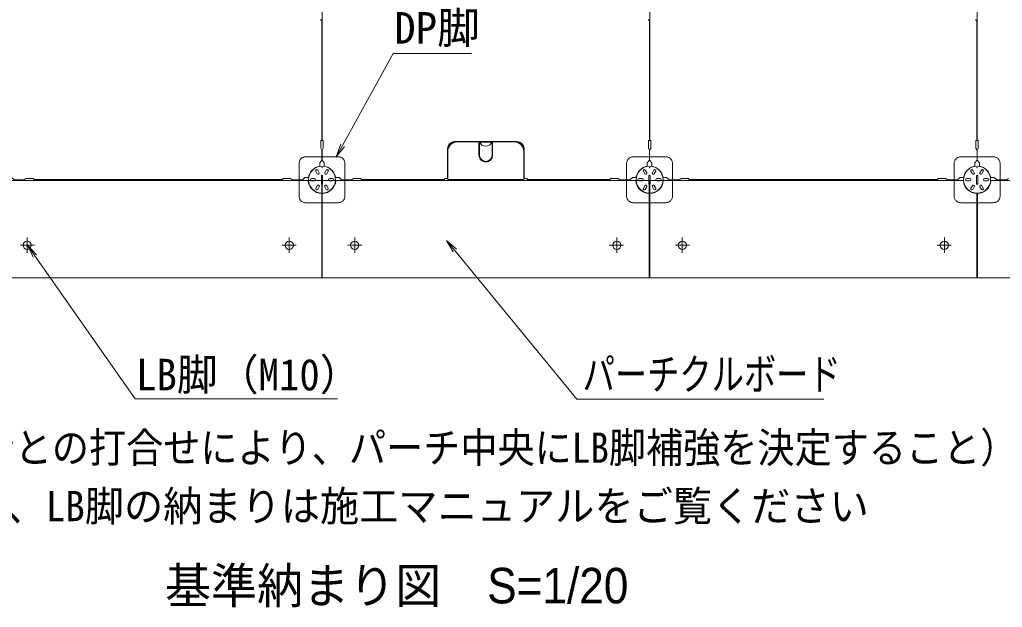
# Model space of a CAD drawing. Units: millimetres, scale not verified. Extents: x -600 to 600, y -416 to 415.
# Drawn here: x -397.2 to -172.2, y 9 to 143.7 of the extents above; entities that cross this region are included whole.
import ezdxf
from ezdxf.enums import TextEntityAlignment as Align

# ---------------------------------------------------------------- set-up
doc = ezdxf.new("R2010")
doc.units = ezdxf.units.MM
doc.header["$LTSCALE"] = 5
doc.linetypes.add('DASHED3', pattern=[4, 3, -1])
doc.layers.add('0-1_moji', color=2, linetype='Continuous')
for name, color, linetype, lineweight in [('0-6_0', 3, 'Continuous', 9), ('0-A_center', 5, 'Continuous', 9), ('0-C_sunpou', 1, 'Continuous', 9), ('1-3_6文字', 2, 'Continuous', 9)]:
    doc.layers.add(name, color=color, linetype=linetype, lineweight=lineweight)
doc.styles.add('ＭＳ ゴシック', font='')
doc.styles.add('ＭＳ Ｐゴシック', font='')
doc.styles.get('ＭＳ ゴシック').set_extended_font_data('MS Gothic')
doc.styles.get('ＭＳ Ｐゴシック').set_extended_font_data('MS PGothic')

# ---------------------------------------------------------------- blocks, each defined once
blk = doc.blocks.new('MLeader26')
at = {"layer": '1-3_6文字'}
blk.add_line((-299.426, 93.075), (-297.524, 90.754), dxfattribs=at)
at = {"layer": '1-3_6文字', "color": 1}
blk.add_line((-268.546, 56.703), (-213.012, 56.703), dxfattribs=at)
at = {"layer": '1-3_6文字'}
blk.add_lwpolyline([(-297.911, 90.437), (-299.426, 93.075), (-297.138, 91.071)], dxfattribs=at)
at = {"layer": '1-3_6文字', "color": 1}
blk.add_lwpolyline([(-297.524, 90.754), (-269.626, 56.703), (-268.546, 56.703)], dxfattribs=at)
at = {"layer": '1-3_6文字', "style": 'ＭＳ ゴシック', "width": 0.75}
blk.add_text('パーチクルボード', height=7.221, dxfattribs=at).set_placement((-268.276, 56.678), align=Align.BOTTOM_LEFT)
blk = doc.blocks.new('MLeader27')
at = {"layer": '1-3_6文字', "color": 1}
blk.add_line((-310.549, 135.883), (-293.703, 135.883), dxfattribs=at)
at = {"layer": '1-3_6文字'}
blk.add_line((-324.67, 112.233), (-323.222, 114.86), dxfattribs=at)
at = {"layer": '1-3_6文字', "color": 1}
blk.add_lwpolyline([(-323.222, 114.86), (-311.629, 135.883), (-310.549, 135.883)], dxfattribs=at)
at = {"layer": '1-3_6文字'}
blk.add_lwpolyline([(-322.784, 114.618), (-324.67, 112.233), (-323.659, 115.101)], dxfattribs=at)
at = {"layer": '1-3_6文字', "style": 'ＭＳ ゴシック'}
blk.add_text('DP脚', height=7.221, dxfattribs=at).set_placement((-311.422, 135.995), align=Align.BOTTOM_LEFT)
blk = doc.blocks.new('MLeader31')
at = {"layer": '1-3_6文字'}
blk.add_line((-395.416, 91.983), (-393.694, 89.527), dxfattribs=at)
at = {"layer": '1-3_6文字', "color": 1}
blk.add_line((-369.64, 56.77), (-324.41, 56.77), dxfattribs=at)
at = {"layer": '1-3_6文字'}
blk.add_lwpolyline([(-394.103, 89.24), (-395.416, 91.983), (-393.284, 89.814)], dxfattribs=at)
at = {"layer": '1-3_6文字', "color": 1}
blk.add_lwpolyline([(-393.694, 89.527), (-370.72, 56.77), (-369.64, 56.77)], dxfattribs=at)
at = {"layer": '1-3_6文字', "style": 'ＭＳ ゴシック', "width": 0.95}
blk.add_text('LB脚（M10）', height=7.221, dxfattribs=at).set_placement((-370.513, 56.582), align=Align.BOTTOM_LEFT)

msp = doc.modelspace()

# ---------------------------------------------------------------- linework, layer by layer
at = {"layer": '0-6_0'}
for p, q in [((-327.921, 172.983), (-327.921, 115.983)), ((-252.921, 172.983), (-252.921, 115.983)), ((-177.921, 172.983), (-177.921, 115.983)), ((-327.981, 115.983), (-327.981, 143.16)), ((-252.981, 115.983), (-252.981, 143.16)), ((-177.981, 115.983), (-177.981, 143.16)), ((-327.981, 115.983), (-328.221, 115.983)), ((-327.921, 115.983), (-327.681, 115.983)), ((-327.681, 114.183), (-327.681, 115.983)), ((-296.901, 115.683), (-291.876, 115.683)), ((-292.026, 112.593), (-292.026, 115.533)), ((-292.026, 114.933), (-291.876, 114.933)), ((-292.026, 114.783), (-291.876, 114.783)), ((-291.876, 112.593), (-291.876, 115.533)), ((-289.026, 115.683), (-284.001, 115.683)), ((-289.026, 112.593), (-289.026, 115.533)), ((-289.026, 114.933), (-288.876, 114.933)), ((-289.026, 114.783), (-288.876, 114.783)), ((-288.876, 112.593), (-288.876, 115.533)), ((-252.981, 115.983), (-253.221, 115.983)), ((-252.921, 115.983), (-252.681, 115.983)), ((-252.681, 114.183), (-252.681, 115.983)), ((-177.981, 115.983), (-178.221, 115.983)), ((-177.921, 115.983), (-177.681, 115.983)), ((-177.681, 114.183), (-177.681, 115.983)), ((-327.966, 111.483), (-327.966, 113.733)), ((-327.936, 113.733), (-327.681, 114.183)), ((-299.151, 107.043), (-299.151, 113.433)), ((-281.751, 107.043), (-281.751, 113.433)), ((-252.966, 111.483), (-252.966, 113.733)), ((-252.936, 113.733), (-252.681, 114.183)), ((-177.966, 111.483), (-177.966, 113.733)), ((-177.936, 113.733), (-177.681, 114.183)), ((-328.476, 110.883), (-327.966, 111.483)), ((-328.476, 110.028), (-328.476, 110.883)), ((-253.476, 110.883), (-252.966, 111.483)), ((-253.476, 110.028), (-253.476, 110.883)), ((-178.476, 110.883), (-177.966, 111.483)), ((-178.476, 110.028), (-178.476, 110.883)), ((-329.035, 108.349), (-329.372, 108.934)), ((-328.593, 108.604), (-328.93, 109.189)), ((-327.31, 108.604), (-326.972, 109.189)), ((-326.868, 108.349), (-326.53, 108.934)), ((-254.035, 108.349), (-254.372, 108.934)), ((-253.593, 108.604), (-253.93, 109.189)), ((-252.31, 108.604), (-251.972, 109.189)), ((-251.868, 108.349), (-251.53, 108.934)), ((-179.035, 108.349), (-179.372, 108.934)), ((-178.593, 108.604), (-178.93, 109.189)), ((-177.31, 108.604), (-176.972, 109.189)), ((-176.868, 108.349), (-176.53, 108.934)), ((-328.026, 106.833), (-402.876, 106.833)), ((-395.751, 107.253), (-393.951, 107.253)), ((-393.951, 107.013), (-393.951, 107.253)), ((-393.951, 107.013), (-336.951, 107.013)), ((-335.151, 107.253), (-336.951, 107.253)), ((-336.951, 107.013), (-336.951, 107.253)), ((-329.676, 107.238), (-330.351, 107.238)), ((-329.676, 106.728), (-330.351, 106.728)), ((-328.101, 107.883), (-328.101, 106.083)), ((-328.026, 106.833), (-328.026, 84.483)), ((-327.876, 106.833), (-327.876, 84.483)), ((-253.026, 106.833), (-327.876, 106.833)), ((-327.801, 107.883), (-327.801, 106.083)), ((-326.226, 107.238), (-325.551, 107.238)), ((-326.226, 106.728), (-325.551, 106.728)), ((-324.906, 107.508), (-324.051, 107.508)), ((-320.751, 107.253), (-318.951, 107.253)), ((-318.951, 107.013), (-318.951, 107.253)), ((-318.951, 107.013), (-299.901, 107.013)), ((-299.151, 107.253), (-299.901, 107.253)), ((-299.901, 107.013), (-299.901, 107.253)), ((-299.151, 107.043), (-281.751, 107.043)), ((-281.751, 107.253), (-281.001, 107.253)), ((-281.001, 107.013), (-281.001, 107.253)), ((-281.001, 107.013), (-261.951, 107.013)), ((-260.151, 107.253), (-261.951, 107.253)), ((-261.951, 107.013), (-261.951, 107.253)), ((-254.676, 107.238), (-255.351, 107.238)), ((-254.676, 106.728), (-255.351, 106.728)), ((-253.101, 107.883), (-253.101, 106.083)), ((-253.026, 106.833), (-253.026, 84.483)), ((-252.876, 106.833), (-252.876, 84.483)), ((-181.098, 106.833), (-252.876, 106.833)), ((-252.801, 107.883), (-252.801, 106.083)), ((-251.226, 107.238), (-250.551, 107.238)), ((-251.226, 106.728), (-250.551, 106.728)), ((-249.906, 107.508), (-249.051, 107.508)), ((-245.751, 107.253), (-243.951, 107.253)), ((-243.951, 107.013), (-243.951, 107.253)), ((-243.951, 107.013), (-186.951, 107.013)), ((-185.151, 107.253), (-186.951, 107.253)), ((-186.951, 107.013), (-186.951, 107.253)), ((-179.676, 107.238), (-180.351, 107.238)), ((-179.676, 106.728), (-180.351, 106.728)), ((-178.101, 107.883), (-178.101, 106.083)), ((-177.801, 107.883), (-177.801, 106.083)), ((-176.226, 107.238), (-175.551, 107.238)), ((-176.226, 106.728), (-175.551, 106.728)), ((-174.906, 107.508), (-174.051, 107.508)), ((-174.805, 106.833), (-102.951, 106.833)), ((-329.035, 105.616), (-329.372, 105.032)), ((-328.593, 105.361), (-328.93, 104.777)), ((-327.31, 105.361), (-326.972, 104.777)), ((-326.868, 105.616), (-326.53, 105.032)), ((-254.035, 105.616), (-254.372, 105.032)), ((-253.593, 105.361), (-253.93, 104.777)), ((-252.31, 105.361), (-251.972, 104.777)), ((-251.868, 105.616), (-251.53, 105.032)), ((-179.035, 105.616), (-179.372, 105.032)), ((-178.593, 105.361), (-178.93, 104.777)), ((-178.026, 103.834), (-178.026, 84.483)), ((-177.876, 103.834), (-177.876, 84.483)), ((-177.31, 105.361), (-176.972, 104.777)), ((-176.868, 105.616), (-176.53, 105.032)), ((-102.951, 84.483), (-522.951, 84.483))]:
    msp.add_line(p, q, dxfattribs=at)
at = {"layer": '0-6_0', "color": 2}
for p, q in [((-297.576, 115.758), (-283.326, 115.758)), ((-297.576, 115.608), (-297.477, 115.608)), ((-291.849, 115.608), (-289.053, 115.608)), ((-283.326, 115.608), (-283.425, 115.608)), ((-299.226, 107.253), (-299.226, 114.108)), ((-299.076, 114.009), (-299.076, 114.108)), ((-281.826, 114.009), (-281.826, 114.108)), ((-281.676, 107.253), (-281.676, 114.108))]:
    msp.add_line(p, q, dxfattribs=at)
at = {"layer": '0-6_0', "color": 2, "linetype": 'DASHED3'}
for p, q in [((-333.201, 103.233), (-333.201, 110.733)), ((-324.201, 112.233), (-331.701, 112.233)), ((-322.701, 103.233), (-322.701, 110.733)), ((-258.201, 103.233), (-258.201, 110.733)), ((-249.201, 112.233), (-256.701, 112.233)), ((-247.701, 103.233), (-247.701, 110.733)), ((-183.201, 103.233), (-183.201, 110.733)), ((-174.201, 112.233), (-181.701, 112.233)), ((-172.701, 103.233), (-172.701, 110.733)), ((-324.201, 101.733), (-331.701, 101.733)), ((-249.201, 101.733), (-256.701, 101.733)), ((-174.201, 101.733), (-181.701, 101.733))]:
    msp.add_line(p, q, dxfattribs=at)
at = {"layer": '0-6_0'}
for points in [[(-327.966, 113.733), (-328.221, 114.183), (-328.221, 115.983)], [(-252.966, 113.733), (-253.221, 114.183), (-253.221, 115.983)], [(-177.966, 113.733), (-178.221, 114.183), (-178.221, 115.983)], [(-327.426, 110.028), (-327.426, 110.883), (-327.936, 111.483), (-327.936, 113.733)], [(-252.426, 110.028), (-252.426, 110.883), (-252.936, 111.483), (-252.936, 113.733)], [(-177.426, 110.028), (-177.426, 110.883), (-177.936, 111.483), (-177.936, 113.733)], [(-399.051, 107.508), (-398.451, 106.998), (-396.201, 106.998), (-395.751, 107.253)], [(-332.451, 106.998), (-334.701, 106.998), (-335.151, 107.253)], [(-330.996, 107.508), (-331.851, 107.508), (-332.451, 106.998)], [(-324.051, 107.508), (-323.451, 106.998), (-321.201, 106.998), (-320.751, 107.253)], [(-257.451, 106.998), (-259.701, 106.998), (-260.151, 107.253)], [(-255.996, 107.508), (-256.851, 107.508), (-257.451, 106.998)], [(-249.051, 107.508), (-248.451, 106.998), (-246.201, 106.998), (-245.751, 107.253)], [(-182.451, 106.998), (-184.701, 106.998), (-185.151, 107.253)], [(-180.996, 107.508), (-181.851, 107.508), (-182.451, 106.998)], [(-174.051, 107.508), (-173.451, 106.998), (-171.201, 106.998), (-170.751, 107.253)]]:
    msp.add_lwpolyline(points, dxfattribs=at)
for centre, radius in [((-327.951, 106.983), 3.09), ((-327.951, 109.758), 0.0433), ((-252.951, 106.983), 3.09), ((-252.951, 109.758), 0.0433), ((-177.951, 106.983), 3.09), ((-177.951, 109.758), 0.0433), ((-395.451, 91.983), 0.938), ((-335.451, 91.983), 0.938), ((-320.451, 91.983), 0.938), ((-260.451, 91.983), 0.938), ((-245.451, 91.983), 0.938), ((-185.451, 91.983), 0.938)]:
    msp.add_circle(centre, radius, dxfattribs=at)
for centre, radius, start, end in [((-328.521, 143.16), 0.54, 0, 66.68204), ((-253.521, 143.16), 0.54, 0, 66.68204), ((-178.521, 143.16), 0.54, 0, 66.68204), ((-296.901, 113.433), 2.25, 90, 180), ((-291.951, 115.533), 0.075, 0, 180), ((-290.451, 116.151), 1.5, 198.19487, 341.80513), ((-288.951, 115.533), 0.075, 0, 180), ((-284.001, 113.433), 2.25, 0, 90), ((-290.451, 112.593), 1.575, 180, 0), ((-290.451, 112.593), 1.425, 180, 0), ((-329.151, 109.061), 0.255, 30, 210), ((-328.814, 108.477), 0.255, 210, 30), ((-327.951, 107.883), 0.15, 0, 180), ((-327.089, 108.477), 0.255, 150, 330), ((-326.751, 109.061), 0.255, 330, 150), ((-254.151, 109.061), 0.255, 30, 210), ((-253.814, 108.477), 0.255, 210, 30), ((-252.951, 107.883), 0.15, 0, 180), ((-252.089, 108.477), 0.255, 150, 330), ((-251.751, 109.061), 0.255, 330, 150), ((-179.151, 109.061), 0.255, 30, 210), ((-178.814, 108.477), 0.255, 210, 30), ((-177.951, 107.883), 0.15, 0, 180), ((-177.089, 108.477), 0.255, 150, 330), ((-176.751, 109.061), 0.255, 330, 150), ((-327.951, 106.983), 3.15, 182.7294, 268.63569), ((-330.351, 106.983), 0.255, 90, 270), ((-329.676, 106.983), 0.255, 270, 90), ((-327.951, 106.083), 0.15, 180, 0), ((-327.951, 106.983), 3.15, 271.36431, 357.2706), ((-326.226, 106.983), 0.255, 90, 270), ((-325.551, 106.983), 0.255, 270, 90), ((-252.951, 106.983), 3.15, 182.7294, 268.63569), ((-255.351, 106.983), 0.255, 90, 270), ((-254.676, 106.983), 0.255, 270, 90), ((-252.951, 106.083), 0.15, 180, 0), ((-252.951, 106.983), 3.15, 271.36431, 357.2706), ((-251.226, 106.983), 0.255, 90, 270), ((-250.551, 106.983), 0.255, 270, 90), ((-177.951, 106.983), 3.15, 182.7294, 268.63569), ((-180.351, 106.983), 0.255, 90, 270), ((-179.676, 106.983), 0.255, 270, 90), ((-177.951, 106.083), 0.15, 180, 0), ((-177.951, 106.983), 3.15, 271.36431, 357.2706), ((-176.226, 106.983), 0.255, 90, 270), ((-175.551, 106.983), 0.255, 270, 90), ((-329.151, 104.904), 0.255, 150, 330), ((-328.814, 105.489), 0.255, 330, 150), ((-327.089, 105.489), 0.255, 30, 210), ((-326.751, 104.904), 0.255, 210, 30), ((-254.151, 104.904), 0.255, 150, 330), ((-253.814, 105.489), 0.255, 330, 150), ((-252.089, 105.489), 0.255, 30, 210), ((-251.751, 104.904), 0.255, 210, 30), ((-179.151, 104.904), 0.255, 150, 330), ((-178.814, 105.489), 0.255, 330, 150), ((-177.089, 105.489), 0.255, 30, 210), ((-176.751, 104.904), 0.255, 210, 30)]:
    msp.add_arc(centre, radius, start, end, dxfattribs=at)
at = {"layer": '0-6_0', "color": 2}
for centre, radius, start, end in [((-297.576, 114.108), 1.65, 90, 180), ((-297.576, 114.108), 1.5, 90, 180), ((-283.326, 114.108), 1.65, 360, 90), ((-283.326, 114.108), 1.5, 360, 90), ((-327.951, 106.983), 3.15, 99.59407, 170.40593), ((-327.951, 106.983), 3.15, 99.59407, 170.40593), ((-327.951, 106.983), 3.15, 9.59407, 80.40593), ((-252.951, 106.983), 3.15, 99.59407, 170.40593), ((-252.951, 106.983), 3.15, 99.59407, 170.40593), ((-252.951, 106.983), 3.15, 9.59407, 80.40593), ((-177.951, 106.983), 3.15, 99.59407, 170.40593), ((-177.951, 106.983), 3.15, 99.59407, 170.40593), ((-177.951, 106.983), 3.15, 9.59407, 80.40593)]:
    msp.add_arc(centre, radius, start, end, dxfattribs=at)
at = {"layer": '0-6_0', "color": 2, "linetype": 'DASHED3'}
for centre, start, end in [((-331.701, 110.733), 90, 180), ((-324.201, 110.733), 0, 90), ((-256.701, 110.733), 90, 180), ((-249.201, 110.733), 0, 90), ((-181.701, 110.733), 90, 180), ((-174.201, 110.733), 0, 90), ((-331.701, 103.233), 180, 270), ((-324.201, 103.233), 270, 0), ((-256.701, 103.233), 180, 270), ((-249.201, 103.233), 270, 0), ((-181.701, 103.233), 180, 270), ((-174.201, 103.233), 270, 0)]:
    msp.add_arc(centre, 1.5, start, end, dxfattribs=at)
at = {"layer": '0-A_center'}
for p, q in [((-395.451, 90.259), (-395.451, 93.726)), ((-335.451, 90.259), (-335.451, 93.726)), ((-320.451, 90.259), (-320.451, 93.726)), ((-260.451, 90.259), (-260.451, 93.726)), ((-245.451, 90.259), (-245.451, 93.726)), ((-185.451, 90.259), (-185.451, 93.726)), ((-393.812, 91.983), (-397.02, 91.983)), ((-337.09, 91.983), (-333.882, 91.983)), ((-318.812, 91.983), (-322.02, 91.983)), ((-262.09, 91.983), (-258.882, 91.983)), ((-243.812, 91.983), (-247.02, 91.983)), ((-187.09, 91.983), (-183.882, 91.983))]:
    msp.add_line(p, q, dxfattribs=at)

# ---------------------------------------------------------------- block references
at = {"layer": '1-3_6文字'}
for name in ['MLeader27', 'MLeader26', 'MLeader31']:
    msp.add_blockref(name, (0, 0), dxfattribs=at)

# ---------------------------------------------------------------- texts
at = {"layer": '0-1_moji', "style": 'ＭＳ Ｐゴシック', "width": 0.95}
msp.add_text('基準納まり図\u3000S=1/20', height=8.134, dxfattribs=at).set_placement((-363.901, 7.513), align=Align.BOTTOM_LEFT)
at = {"layer": '0-C_sunpou', "color": 2, "style": 'ＭＳ ゴシック'}
for s, width, p in [('（人通りの多い箇所は現場担当者との打合せにより、パーチ中央にLB脚補強を決定すること）', 0.9, (-525.859, 40.082)), ('※パーチクルボードの幅による、LB脚の納まりは施工マニュアルをご覧ください', 0.95, (-525.859, 26.706))]:
    msp.add_text(s, height=6.927, dxfattribs=dict(at, width=width)).set_placement(p, align=Align.BOTTOM_LEFT)

doc.saveas('drawing.dxf')
